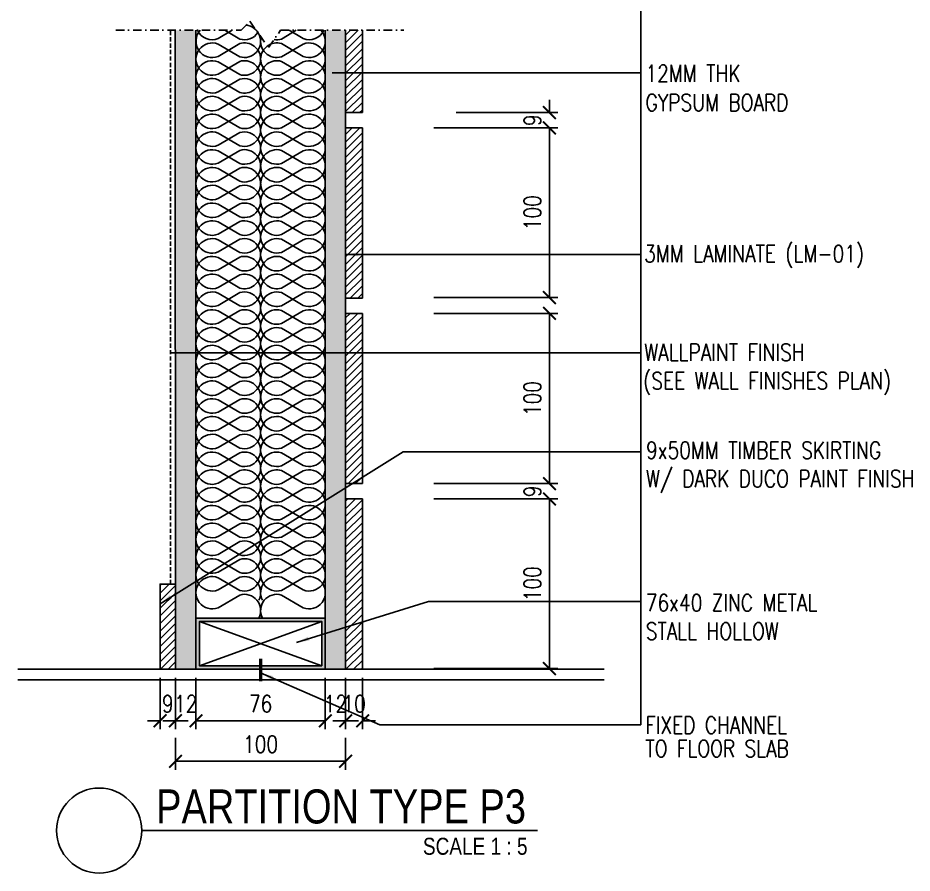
# Model space of a CAD drawing. Header units: millimetres. Extents: x 15742 to 451744, y -68201 to 290383.
# Drawn here: x 17173 to 17699, y 288130 to 288632 of the extents above; entities that cross this region are included whole.
import ezdxf

# ---------------------------------------------------------------- set-up
doc = ezdxf.new("R2010")
doc.units = ezdxf.units.MM
doc.header["$LTSCALE"] = 10
doc.header["$MEASUREMENT"] = 0
doc.header["$PDMODE"] = 2
doc.header["$PDSIZE"] = -3
doc.linetypes.add('DASHDOT', pattern=[1, 0.5, -0.25, 0, -0.25])
doc.linetypes.add('HIDDEN', pattern=[0.375, 0.25, -0.125])
doc.layers.get('0').update_dxf_attribs({"linetype": 'CONTINUOUS'})
doc.layers.get('DEFPOINTS').update_dxf_attribs({"linetype": 'CONTINUOUS'})
for name, color, linetype in [('01APP', 1, 'CONTINUOUS'), ('03ABB', 3, 'CONTINUOUS'), ('03AFP', 3, 'CONTINUOUS'), ('03IPP-parttext', 7, 'CONTINUOUS')]:
    doc.layers.add(name, color=color, linetype=linetype)
doc.styles.add('DIM', font='ROMANS.shx', dxfattribs={"width": 0.8})
doc.styles.add('JDL', font='ARIALUNI.TTF', dxfattribs={"width": 0.8})
doc.dimstyles.new('D-5', dxfattribs={"dimscale": 5, "dimtxt": 2, "dimasz": 1.5, "dimexe": 1, "dimexo": 1, "dimgap": 1, "dimtad": 1, "dimdec": 0, "dimzin": 0, "dimdsep": 46, "dimtxsty": 'DIM', "dimblk": 'ARCHTICK', "dimcen": 0, "dimclrd": 8, "dimclre": 8, "dimclrt": 3, "dimadec": 0, "dimazin": 0, "dimtfac": 0.5, "dimtdec": 0, "dimtix": 1, "dimtofl": 0, "dimtmove": 2, "dimatfit": 3, "dimfxl": 0, "dimtolj": 1, "dimtzin": 0, "dimarcsym": 0})

# ---------------------------------------------------------------- blocks, each defined once
blk = doc.blocks.new('_ARCHTICK')
at = {"color": 0, "linetype": 'ByBlock', "const_width": 0.15}
blk.add_lwpolyline([(-0.5, -0.5), (0.5, 0.5)], dxfattribs=at)
blk = doc.blocks.new('*D10')
at = {"color": 8, "lineweight": -2}
for p, q in [((17417.53, 288458.49), (17490.55, 288458.49)), ((17485.55, 288358.49), (17485.55, 288458.49)), ((17417.53, 288358.49), (17490.55, 288358.49))]:
    blk.add_line(p, q, dxfattribs=at)
at = {"layer": 'DEFPOINTS', "color": 0}
for p in [(17412.53, 288458.49), (17485.55, 288458.49), (17412.53, 288358.49)]:
    blk.add_point(p, dxfattribs=at)
at = {"color": 8, "lineweight": -2, "xscale": 7.5, "yscale": 7.5, "zscale": 7.5}
for p, rotation in [((17485.55, 288458.49), 90), ((17485.55, 288358.49), 270)]:
    blk.add_blockref('_ARCHTICK', p, dxfattribs=dict(at, rotation=rotation))
at = {"color": 3, "insert": (17475.55, 288408.49), "char_height": 10, "attachment_point": 5, "rotation": 90, "style": 'DIM'}
blk.add_mtext('\\A1;100', dxfattribs=at)
blk = doc.blocks.new('*D11')
at = {"color": 8, "lineweight": -2}
for p, q in [((17417.53, 288349.49), (17490.55, 288349.49)), ((17485.55, 288249.82), (17485.55, 288349.49)), ((17417.53, 288249.82), (17490.55, 288249.82))]:
    blk.add_line(p, q, dxfattribs=at)
at = {"layer": 'DEFPOINTS', "color": 0}
for p in [(17412.53, 288349.49), (17485.55, 288349.49), (17412.53, 288249.82)]:
    blk.add_point(p, dxfattribs=at)
at = {"color": 8, "lineweight": -2, "xscale": 7.5, "yscale": 7.5, "zscale": 7.5}
for p, rotation in [((17485.55, 288349.49), 90), ((17485.55, 288249.82), 270)]:
    blk.add_blockref('_ARCHTICK', p, dxfattribs=dict(at, rotation=rotation))
at = {"color": 3, "insert": (17475.55, 288299.66), "char_height": 10, "attachment_point": 5, "rotation": 90, "style": 'DIM'}
blk.add_mtext('\\A1;100', dxfattribs=at)
blk = doc.blocks.new('*D12')
at = {"color": 8, "lineweight": -2}
for p, q in [((17485.55, 288358.49), (17485.55, 288365.99)), ((17430.64, 288358.49), (17490.55, 288358.49)), ((17430.64, 288349.49), (17490.55, 288349.49)), ((17485.55, 288349.49), (17485.55, 288341.99))]:
    blk.add_line(p, q, dxfattribs=at)
at = {"layer": 'DEFPOINTS', "color": 0}
for p in [(17425.64, 288358.49), (17485.55, 288358.49), (17425.64, 288349.49)]:
    blk.add_point(p, dxfattribs=at)
at = {"color": 8, "lineweight": -2, "xscale": 7.5, "yscale": 7.5, "zscale": 7.5}
for p, rotation in [((17485.55, 288358.49), 270), ((17485.55, 288349.49), 90)]:
    blk.add_blockref('_ARCHTICK', p, dxfattribs=dict(at, rotation=rotation))
at = {"color": 3, "insert": (17475.55, 288353.99), "char_height": 10, "attachment_point": 5, "rotation": 90, "style": 'DIM'}
blk.add_mtext('\\A1;9', dxfattribs=at)
blk = doc.blocks.new('*D13')
at = {"color": 8, "lineweight": -2}
for p, q in [((17417.53, 288567.49), (17490.55, 288567.49)), ((17485.55, 288467.82), (17485.55, 288567.49)), ((17417.53, 288467.82), (17490.55, 288467.82))]:
    blk.add_line(p, q, dxfattribs=at)
at = {"layer": 'DEFPOINTS', "color": 0}
for p in [(17412.53, 288567.49), (17485.55, 288567.49), (17412.53, 288467.82)]:
    blk.add_point(p, dxfattribs=at)
at = {"color": 8, "lineweight": -2, "xscale": 7.5, "yscale": 7.5, "zscale": 7.5}
for p, rotation in [((17485.55, 288567.49), 90), ((17485.55, 288467.82), 270)]:
    blk.add_blockref('_ARCHTICK', p, dxfattribs=dict(at, rotation=rotation))
at = {"color": 3, "insert": (17475.55, 288517.66), "char_height": 10, "attachment_point": 5, "rotation": 90, "style": 'DIM'}
blk.add_mtext('\\A1;100', dxfattribs=at)
blk = doc.blocks.new('*D14')
at = {"color": 8, "lineweight": -2}
for p, q in [((17485.55, 288576.49), (17485.55, 288583.99)), ((17430.64, 288576.49), (17490.55, 288576.49)), ((17430.64, 288567.49), (17490.55, 288567.49)), ((17485.55, 288567.49), (17485.55, 288559.99))]:
    blk.add_line(p, q, dxfattribs=at)
at = {"layer": 'DEFPOINTS', "color": 0}
for p in [(17425.64, 288576.49), (17485.55, 288576.49), (17425.64, 288567.49)]:
    blk.add_point(p, dxfattribs=at)
at = {"color": 8, "lineweight": -2, "xscale": 7.5, "yscale": 7.5, "zscale": 7.5}
for p, rotation in [((17485.55, 288576.49), 270), ((17485.55, 288567.49), 90)]:
    blk.add_blockref('_ARCHTICK', p, dxfattribs=dict(at, rotation=rotation))
at = {"color": 3, "insert": (17475.55, 288571.99), "char_height": 10, "attachment_point": 5, "rotation": 90, "style": 'DIM'}
blk.add_mtext('\\A1;9', dxfattribs=at)
blk = doc.blocks.new('*D30')
at = {"color": 8, "lineweight": -2}
for p, q in [((17256.75, 288244.49), (17256.75, 288214.16)), ((17265.75, 288244.49), (17265.75, 288214.16)), ((17256.75, 288219.16), (17249.25, 288219.16)), ((17265.75, 288219.16), (17273.25, 288219.16))]:
    blk.add_line(p, q, dxfattribs=at)
at = {"layer": 'DEFPOINTS', "color": 0}
for p in [(17256.75, 288249.49), (17265.75, 288249.49), (17265.75, 288219.16)]:
    blk.add_point(p, dxfattribs=at)
at = {"color": 8, "lineweight": -2, "xscale": 7.5, "yscale": 7.5, "zscale": 7.5}
blk.add_blockref('_ARCHTICK', (17256.75, 288219.16), dxfattribs=at)
at = {"color": 8, "lineweight": -2, "xscale": 7.5, "yscale": 7.5, "zscale": 7.5, "rotation": 180}
blk.add_blockref('_ARCHTICK', (17265.75, 288219.16), dxfattribs=at)
at = {"color": 3, "insert": (17261.25, 288229.16), "char_height": 10, "attachment_point": 5, "style": 'DIM'}
blk.add_mtext('\\A1;9', dxfattribs=at)
blk = doc.blocks.new('*D31')
at = {"color": 8, "lineweight": -2}
for p, q in [((17265.75, 288244.49), (17265.75, 288214.16)), ((17277.81, 288244.49), (17277.81, 288214.16)), ((17265.75, 288219.16), (17258.25, 288219.16)), ((17277.81, 288219.16), (17285.31, 288219.16))]:
    blk.add_line(p, q, dxfattribs=at)
at = {"layer": 'DEFPOINTS', "color": 0}
for p in [(17265.75, 288249.49), (17277.81, 288249.49), (17277.81, 288219.16)]:
    blk.add_point(p, dxfattribs=at)
at = {"color": 8, "lineweight": -2, "xscale": 7.5, "yscale": 7.5, "zscale": 7.5}
blk.add_blockref('_ARCHTICK', (17265.75, 288219.16), dxfattribs=at)
at = {"color": 8, "lineweight": -2, "xscale": 7.5, "yscale": 7.5, "zscale": 7.5, "rotation": 180}
blk.add_blockref('_ARCHTICK', (17277.81, 288219.16), dxfattribs=at)
at = {"color": 3, "insert": (17271.78, 288229.16), "char_height": 10, "attachment_point": 5, "style": 'DIM'}
blk.add_mtext('\\A1;12', dxfattribs=at)
blk = doc.blocks.new('*D32')
at = {"color": 8, "lineweight": -2}
for p, q in [((17277.81, 288244.49), (17277.81, 288214.16)), ((17353.81, 288244.49), (17353.81, 288214.16)), ((17277.81, 288219.16), (17353.81, 288219.16))]:
    blk.add_line(p, q, dxfattribs=at)
at = {"layer": 'DEFPOINTS', "color": 0}
for p in [(17277.81, 288249.49), (17353.81, 288249.49), (17353.81, 288219.16)]:
    blk.add_point(p, dxfattribs=at)
at = {"color": 8, "lineweight": -2, "xscale": 7.5, "yscale": 7.5, "zscale": 7.5, "rotation": 180}
blk.add_blockref('_ARCHTICK', (17277.81, 288219.16), dxfattribs=at)
at = {"color": 8, "lineweight": -2, "xscale": 7.5, "yscale": 7.5, "zscale": 7.5}
blk.add_blockref('_ARCHTICK', (17353.81, 288219.16), dxfattribs=at)
at = {"color": 3, "insert": (17315.81, 288229.16), "char_height": 10, "attachment_point": 5, "style": 'DIM'}
blk.add_mtext('\\A1;76', dxfattribs=at)
blk = doc.blocks.new('*D33')
at = {"color": 8, "lineweight": -2}
for p, q in [((17353.81, 288244.49), (17353.81, 288214.16)), ((17365.74, 288244.49), (17365.74, 288214.16)), ((17353.81, 288219.16), (17346.31, 288219.16)), ((17365.74, 288219.16), (17373.24, 288219.16))]:
    blk.add_line(p, q, dxfattribs=at)
at = {"layer": 'DEFPOINTS', "color": 0}
for p in [(17353.81, 288249.49), (17365.74, 288249.49), (17365.74, 288219.16)]:
    blk.add_point(p, dxfattribs=at)
at = {"color": 8, "lineweight": -2, "xscale": 7.5, "yscale": 7.5, "zscale": 7.5}
blk.add_blockref('_ARCHTICK', (17353.81, 288219.16), dxfattribs=at)
at = {"color": 8, "lineweight": -2, "xscale": 7.5, "yscale": 7.5, "zscale": 7.5, "rotation": 180}
blk.add_blockref('_ARCHTICK', (17365.74, 288219.16), dxfattribs=at)
at = {"color": 3, "insert": (17359.78, 288229.16), "char_height": 10, "attachment_point": 5, "style": 'DIM'}
blk.add_mtext('\\A1;12', dxfattribs=at)
blk = doc.blocks.new('*D34')
at = {"color": 8, "lineweight": -2}
for p, q in [((17365.74, 288244.49), (17365.74, 288214.16)), ((17375.74, 288244.49), (17375.74, 288214.16)), ((17365.74, 288219.16), (17358.24, 288219.16)), ((17375.74, 288219.16), (17383.24, 288219.16))]:
    blk.add_line(p, q, dxfattribs=at)
at = {"layer": 'DEFPOINTS', "color": 0}
for p in [(17365.74, 288249.49), (17375.74, 288249.49), (17375.74, 288219.16)]:
    blk.add_point(p, dxfattribs=at)
at = {"color": 8, "lineweight": -2, "xscale": 7.5, "yscale": 7.5, "zscale": 7.5}
blk.add_blockref('_ARCHTICK', (17365.74, 288219.16), dxfattribs=at)
at = {"color": 8, "lineweight": -2, "xscale": 7.5, "yscale": 7.5, "zscale": 7.5, "rotation": 180}
blk.add_blockref('_ARCHTICK', (17375.74, 288219.16), dxfattribs=at)
at = {"color": 3, "insert": (17370.74, 288229.16), "char_height": 10, "attachment_point": 5, "style": 'DIM'}
blk.add_mtext('\\A1;10', dxfattribs=at)
blk = doc.blocks.new('*D35')
at = {"color": 8, "lineweight": -2}
for p, q in [((17265.75, 288209.16), (17265.75, 288190.38)), ((17365.74, 288209.16), (17365.74, 288190.38)), ((17365.74, 288195.38), (17265.75, 288195.38))]:
    blk.add_line(p, q, dxfattribs=at)
at = {"layer": 'DEFPOINTS', "color": 0}
for p in [(17265.75, 288214.16), (17365.74, 288214.16), (17265.75, 288195.38)]:
    blk.add_point(p, dxfattribs=at)
at = {"color": 8, "lineweight": -2, "xscale": 7.5, "yscale": 7.5, "zscale": 7.5, "rotation": 180}
blk.add_blockref('_ARCHTICK', (17265.75, 288195.38), dxfattribs=at)
at = {"color": 8, "lineweight": -2, "xscale": 7.5, "yscale": 7.5, "zscale": 7.5}
blk.add_blockref('_ARCHTICK', (17365.74, 288195.38), dxfattribs=at)
at = {"color": 3, "insert": (17315.74, 288205.38), "char_height": 10, "attachment_point": 5, "style": 'DIM'}
blk.add_mtext('\\A1;100', dxfattribs=at)

msp = doc.modelspace()

# ---------------------------------------------------------------- hatches: boundary and pattern name
h = msp.add_hatch()
h.set_pattern_fill('DOTS', color=256, scale=3.2, angle=45, style=0)
h.set_pattern_definition([(45, (-3828.4887, 2296.231), (-1.79605122, 5.38815367), [0, -5.08])])
h.paths.add_polyline_path([(17265.5187, 288644.0928), (17277.7808, 288644.0928), (17277.7808, 289073.2378), (17265.5187, 289073.2378)])
h.paths.add_polyline_path([(17277.7808, 288624.7976), (17265.5187, 288624.7976), (17265.5187, 288249.4894), (17277.7808, 288249.4894)])
h = msp.add_hatch()
h.set_pattern_fill('DOTS', color=256, scale=3.2, angle=45, style=0)
h.set_pattern_definition([(45, (-3792.4887, 2296.231), (-1.79605122, 5.38815367), [0, -5.08])])
h.paths.add_polyline_path([(17353.5407, 288644.0928), (17365.8029, 288644.0928), (17365.8029, 289074.2513), (17353.5407, 289074.2513)])
h.paths.add_polyline_path([(17365.8029, 288624.7976), (17353.5407, 288624.7976), (17353.5407, 288249.4894), (17365.8029, 288249.4894)])
h = msp.add_hatch()
h.set_pattern_fill('ANSI31', color=253, style=0)
h.set_pattern_definition([(45, (-7222.1877, 1747.7165), (-2.24506403, 2.24506403), [])])
h.paths.add_polyline_path([(17375.4072, 288349.4894), (17365.7427, 288349.4894), (17365.7419, 288249.4894), (17375.4072, 288249.4894)])
h.paths.add_polyline_path([(17375.4072, 288458.4894), (17365.7435, 288458.4894), (17365.7427, 288358.4894), (17375.4072, 288358.4894)])
h.paths.add_polyline_path([(17365.7445, 288576.4894), (17375.4072, 288576.4894), (17375.4072, 288624.7976), (17365.7449, 288624.7976)])
h.paths.add_polyline_path([(17375.4072, 288567.4894), (17365.7444, 288567.4894), (17365.7436, 288467.4894), (17375.4072, 288467.4894)])
h.paths.add_polyline_path([(17375.4072, 288740.2517), (17365.8137, 288740.2517), (17365.8137, 288749.2517), (17375.4072, 288749.2517), (17375.4072, 288849.2517), (17365.8137, 288849.2517), (17365.8137, 288858.2517), (17375.4072, 288858.2517), (17375.4072, 288958.2517), (17365.8137, 288958.2517), (17365.8137, 288967.2517), (17375.4072, 288967.2517), (17375.4072, 289073.2658), (17365.7485, 289073.2658), (17365.745, 288644.0928), (17375.4072, 288644.0928)])
h = msp.add_hatch()
h.set_pattern_fill('ANSI31', color=253, style=0)
h.set_pattern_definition([(45, (-7331.1816, 1747.7165), (-2.24506403, 2.24506403), [])])
h.paths.add_polyline_path([(17256.7546, 288299.4894), (17265.748, 288299.4894), (17265.748, 288249.4894), (17256.748, 288249.4894)])
h = msp.add_hatch(color=1)
h.paths.add_polyline_path([(17351.8137, 288251.4894), (17279.8137, 288251.4894), (17279.8137, 288277.4894), (17351.8137, 288277.4894)], flags=16)
h.paths.add_polyline_path([(17353.8137, 288249.4894), (17277.8137, 288249.4894), (17277.8137, 288279.4894), (17353.8137, 288279.4894)])

# ---------------------------------------------------------------- linework, layer by layer
at = {"color": 253}
msp.add_line((17539.1908, 288216.7524), (17539.1908, 289013.6703), dxfattribs=at)
at = {"linetype": 'HIDDEN'}
msp.add_line((17262.8172, 288299.4911), (17262.7713, 288624.7976), dxfattribs=at)
at = {"layer": '01APP', "color": 1}
for points in [[(17307.1824, 288627.786, -1.10729939), (17303.5621, 288609.2364), (17290.8345, 288616.703, 1.4743888), (17290.8345, 288599.0522), (17303.5621, 288606.5188, -0.50516197), (17315.8179, 288597.3739)], [(17280.3678, 288624.7976, 0.80006406), (17290.8345, 288609.501), (17303.5621, 288616.9675, -0.50516197), (17315.8179, 288607.8227)], [(17278.6954, 288624.7976, 0.39871148), (17290.8345, 288619.9498), (17299.0981, 288624.7976)], [(17314.1984, 288623.4698, -0.32936), (17303.5621, 288619.6852), (17294.8474, 288624.7976)], [(17351.2684, 288624.7976, -0.80006406), (17340.8017, 288609.501), (17328.0741, 288616.9675, 0.50516197), (17315.8183, 288607.8227)], [(17323.7319, 288619.4095, 0.11605447), (17328.0741, 288619.6852), (17336.7887, 288624.7976)], [(17352.9408, 288624.7976, -0.39871148), (17340.8017, 288619.9498), (17332.5381, 288624.7976)], [(17316.1368, 288620.7661, 0.58761297), (17328.0741, 288609.2364), (17340.8017, 288616.703, -1.4743888), (17340.8017, 288599.0522), (17328.0741, 288606.5188, 0.50516197), (17315.8183, 288597.3739)], [(17314.6975, 288540.709, 0.66808698), (17303.5621, 288554.2748), (17290.8345, 288546.8083, -1.4743888), (17290.8345, 288564.459), (17303.5621, 288556.9925, 1.34830256), (17303.5621, 288575.1724), (17290.8345, 288567.7059, -1.4743888), (17290.8345, 288585.3566), (17303.5621, 288577.8901, 1.34830256), (17303.5621, 288596.07), (17290.8345, 288588.6034, -1.4743888), (17290.8345, 288606.2542), (17303.5621, 288598.7876, 0.50516197), (17315.8179, 288607.9325)], [(17316.9387, 288540.709, -0.66808698), (17328.0741, 288554.2748), (17340.8017, 288546.8083, 1.4743888), (17340.8017, 288564.459), (17328.0741, 288556.9925, -1.34830256), (17328.0741, 288575.1724), (17340.8017, 288567.7059, 1.4743888), (17340.8017, 288585.3566), (17328.0741, 288577.8901, -1.34830256), (17328.0741, 288596.07), (17340.8017, 288588.6034, 1.4743888), (17340.8017, 288606.2542), (17328.0741, 288598.7876, -0.50516197), (17315.8183, 288607.9325)], [(17314.6975, 288530.2602, 0.66808698), (17303.5621, 288543.8261), (17290.8345, 288536.3595, -1.4743888), (17290.8345, 288554.0102), (17303.5621, 288546.5437, 1.34830256), (17303.5621, 288564.7236), (17290.8345, 288557.2571, -1.4743888), (17290.8345, 288574.9078), (17303.5621, 288567.4413, 1.34830256), (17303.5621, 288585.6212), (17290.8345, 288578.1547, -1.4743888), (17290.8345, 288595.8054), (17303.5621, 288588.3389, 0.50516197), (17315.8179, 288597.4837)], [(17316.9387, 288530.2602, -0.66808698), (17328.0741, 288543.8261), (17340.8017, 288536.3595, 1.4743888), (17340.8017, 288554.0102), (17328.0741, 288546.5437, -1.34830256), (17328.0741, 288564.7236), (17340.8017, 288557.2571, 1.4743888), (17340.8017, 288574.9078), (17328.0741, 288567.4413, -1.34830256), (17328.0741, 288585.6212), (17340.8017, 288578.1547, 1.4743888), (17340.8017, 288595.8054), (17328.0741, 288588.3389, -0.50516197), (17315.8183, 288597.4837)], [(17314.6975, 288549.6608, -0.66808698), (17303.5621, 288536.0949), (17290.8345, 288543.5615, 1.4743888), (17290.8345, 288525.9107), (17303.5621, 288533.3773, -1.34830256), (17303.5621, 288515.1974), (17290.8345, 288522.6639, 1.4743888), (17290.8345, 288505.0132), (17303.5621, 288512.4797, -1.34830256), (17303.5621, 288494.2998), (17290.8345, 288501.7663, 1.4743888), (17290.8345, 288484.1156), (17303.5621, 288491.5821, -0.50516197), (17315.8179, 288482.4372)], [(17316.9387, 288549.6608, 0.66808698), (17328.0741, 288536.0949), (17340.8017, 288543.5615, -1.4743888), (17340.8017, 288525.9107), (17328.0741, 288533.3773, 1.34830256), (17328.0741, 288515.1974), (17340.8017, 288522.6639, -1.4743888), (17340.8017, 288505.0132), (17328.0741, 288512.4797, 1.34830256), (17328.0741, 288494.2998), (17340.8017, 288501.7663, -1.4743888), (17340.8017, 288484.1156), (17328.0741, 288491.5821, 0.50516197), (17315.8183, 288482.4372)], [(17314.6975, 288539.212, -0.66808698), (17303.5621, 288525.6461), (17290.8345, 288533.1127, 1.4743888), (17290.8345, 288515.462), (17303.5621, 288522.9285, -1.34830256), (17303.5621, 288504.7486), (17290.8345, 288512.2151, 1.4743888), (17290.8345, 288494.5644), (17303.5621, 288502.0309, -1.34830256), (17303.5621, 288483.851), (17290.8345, 288491.3175, 1.4743888), (17290.8345, 288473.6668), (17303.5621, 288481.1333, -0.50516197), (17315.8179, 288471.9885)], [(17316.9387, 288539.212, 0.66808698), (17328.0741, 288525.6461), (17340.8017, 288533.1127, -1.4743888), (17340.8017, 288515.462), (17328.0741, 288522.9285, 1.34830256), (17328.0741, 288504.7486), (17340.8017, 288512.2151, -1.4743888), (17340.8017, 288494.5644), (17328.0741, 288502.0309, 1.34830256), (17328.0741, 288483.851), (17340.8017, 288491.3175, -1.4743888), (17340.8017, 288473.6668), (17328.0741, 288481.1333, 0.50516197), (17315.8183, 288471.9885)], [(17314.6975, 288415.3236, 0.66808698), (17303.5621, 288428.8894), (17290.8345, 288421.4229, -1.4743888), (17290.8345, 288439.0736), (17303.5621, 288431.6071, 1.34830256), (17303.5621, 288449.787), (17290.8345, 288442.3205, -1.4743888), (17290.8345, 288459.9712), (17303.5621, 288452.5046, 1.34830256), (17303.5621, 288470.6846), (17290.8345, 288463.218, -1.4743888), (17290.8345, 288480.8688), (17303.5621, 288473.4022, 0.50516197), (17315.8179, 288482.5471)], [(17316.9387, 288415.3236, -0.66808698), (17328.0741, 288428.8894), (17340.8017, 288421.4229, 1.4743888), (17340.8017, 288439.0736), (17328.0741, 288431.6071, -1.34830256), (17328.0741, 288449.787), (17340.8017, 288442.3205, 1.4743888), (17340.8017, 288459.9712), (17328.0741, 288452.5046, -1.34830256), (17328.0741, 288470.6846), (17340.8017, 288463.218, 1.4743888), (17340.8017, 288480.8688), (17328.0741, 288473.4022, -0.50516197), (17315.8183, 288482.5471)], [(17314.6975, 288404.8748, 0.66808698), (17303.5621, 288418.4406), (17290.8345, 288410.9741, -1.4743888), (17290.8345, 288428.6248), (17303.5621, 288421.1583, 1.34830256), (17303.5621, 288439.3382), (17290.8345, 288431.8717, -1.4743888), (17290.8345, 288449.5224), (17303.5621, 288442.0559, 1.34830256), (17303.5621, 288460.2358), (17290.8345, 288452.7692, -1.4743888), (17290.8345, 288470.42), (17303.5621, 288462.9534, 0.50516197), (17315.8179, 288472.0983)], [(17316.9387, 288404.8748, -0.66808698), (17328.0741, 288418.4406), (17340.8017, 288410.9741, 1.4743888), (17340.8017, 288428.6248), (17328.0741, 288421.1583, -1.34830256), (17328.0741, 288439.3382), (17340.8017, 288431.8717, 1.4743888), (17340.8017, 288449.5224), (17328.0741, 288442.0559, -1.34830256), (17328.0741, 288460.2358), (17340.8017, 288452.7692, 1.4743888), (17340.8017, 288470.42), (17328.0741, 288462.9534, -0.50516197), (17315.8183, 288472.0983)], [(17314.6975, 288424.2753, -0.66808698), (17303.5621, 288410.7095), (17290.8345, 288418.176, 1.4743888), (17290.8345, 288400.5253), (17303.5621, 288407.9919, -1.34830256), (17303.5621, 288389.8119), (17290.8345, 288397.2785, 1.4743888), (17290.8345, 288379.6278), (17303.5621, 288387.0943, -1.34830256), (17303.5621, 288368.9144), (17290.8345, 288376.3809, 1.4743888), (17290.8345, 288358.7302), (17303.5621, 288366.1967, -0.50516197), (17315.8179, 288357.0518)], [(17316.9387, 288424.2753, 0.66808698), (17328.0741, 288410.7095), (17340.8017, 288418.176, -1.4743888), (17340.8017, 288400.5253), (17328.0741, 288407.9919, 1.34830256), (17328.0741, 288389.8119), (17340.8017, 288397.2785, -1.4743888), (17340.8017, 288379.6278), (17328.0741, 288387.0943, 1.34830256), (17328.0741, 288368.9144), (17340.8017, 288376.3809, -1.4743888), (17340.8017, 288358.7302), (17328.0741, 288366.1967, 0.50516197), (17315.8183, 288357.0518)], [(17314.6975, 288413.8266, -0.66808698), (17303.5621, 288400.2607), (17290.8345, 288407.7273, 1.4743888), (17290.8345, 288390.0765), (17303.5621, 288397.5431, -1.34830256), (17303.5621, 288379.3632), (17290.8345, 288386.8297, 1.4743888), (17290.8345, 288369.179), (17303.5621, 288376.6455, -1.34830256), (17303.5621, 288358.4656), (17290.8345, 288365.9321, 1.4743888), (17290.8345, 288348.2814), (17303.5621, 288355.7479, -0.50516197), (17315.8179, 288346.603)], [(17316.9387, 288413.8266, 0.66808698), (17328.0741, 288400.2607), (17340.8017, 288407.7273, -1.4743888), (17340.8017, 288390.0765), (17328.0741, 288397.5431, 1.34830256), (17328.0741, 288379.3632), (17340.8017, 288386.8297, -1.4743888), (17340.8017, 288369.179), (17328.0741, 288376.6455, 1.34830256), (17328.0741, 288358.4656), (17340.8017, 288365.9321, -1.4743888), (17340.8017, 288348.2814), (17328.0741, 288355.7479, 0.50516197), (17315.8183, 288346.603)], [(17314.6975, 288289.9382, 0.66808698), (17303.5621, 288303.504), (17290.8345, 288296.0375, -1.4743888), (17290.8345, 288313.6882), (17303.5621, 288306.2217, 1.34830256), (17303.5621, 288324.4016), (17290.8345, 288316.935, -1.4743888), (17290.8345, 288334.5858), (17303.5621, 288327.1192, 1.34830256), (17303.5621, 288345.2991), (17290.8345, 288337.8326, -1.4743888), (17290.8345, 288355.4833), (17303.5621, 288348.0168, 0.50516197), (17315.8179, 288357.1617)], [(17316.9387, 288289.9382, -0.66808698), (17328.0741, 288303.504), (17340.8017, 288296.0375, 1.4743888), (17340.8017, 288313.6882), (17328.0741, 288306.2217, -1.34830256), (17328.0741, 288324.4016), (17340.8017, 288316.935, 1.4743888), (17340.8017, 288334.5858), (17328.0741, 288327.1192, -1.34830256), (17328.0741, 288345.2991), (17340.8017, 288337.8326, 1.4743888), (17340.8017, 288355.4833), (17328.0741, 288348.0168, -0.50516197), (17315.8183, 288357.1617)], [(17314.6975, 288279.4894, 0.66808698), (17303.5621, 288293.0552), (17290.8345, 288285.5887, -1.4743888), (17290.8345, 288303.2394), (17303.5621, 288295.7729, 1.34830256), (17303.5621, 288313.9528), (17290.8345, 288306.4863, -1.4743888), (17290.8345, 288324.137), (17303.5621, 288316.6704, 1.34830256), (17303.5621, 288334.8504), (17290.8345, 288327.3838, -1.4743888), (17290.8345, 288345.0346), (17303.5621, 288337.568, 0.50516197), (17315.8179, 288346.7129)], [(17316.9387, 288279.4894, -0.66808698), (17328.0741, 288293.0552), (17340.8017, 288285.5887, 1.4743888), (17340.8017, 288303.2394), (17328.0741, 288295.7729, -1.34830256), (17328.0741, 288313.9528), (17340.8017, 288306.4863, 1.4743888), (17340.8017, 288324.137), (17328.0741, 288316.6704, -1.34830256), (17328.0741, 288334.8504), (17340.8017, 288327.3838, 1.4743888), (17340.8017, 288345.0346), (17328.0741, 288337.568, -0.50516197), (17315.8183, 288346.7129)]]:
    msp.add_lwpolyline(points, format="xyb", dxfattribs=at)
at = {"layer": '03ABB', "color": 5, "linetype": 'DASHDOT'}
msp.add_lwpolyline([(17230.7369, 288624.7976), (17304.4668, 288624.7976), (17309.3745, 288630.1982), (17320.4814, 288614.7061), (17327.4556, 288624.7976), (17399.875, 288624.7976)], dxfattribs=at)
at = {"layer": '03AFP'}
for p, q in [((17265.7656, 288249.4894), (17265.6332, 288624.7976)), ((17277.8137, 288624.7976), (17277.8137, 288249.4894)), ((17353.8137, 288624.7976), (17353.8137, 288249.4894)), ((17365.7419, 288249.4894), (17365.6676, 288624.7976)), ((17375.6771, 288576.4894), (17375.6771, 288624.7984)), ((17375.6771, 288576.4894), (17365.6771, 288576.4894)), ((17375.6789, 288567.4894), (17365.6789, 288567.4894)), ((17375.6987, 288467.4894), (17375.6789, 288567.4894)), ((17375.6987, 288467.4894), (17365.6987, 288467.4894)), ((17375.7005, 288458.4894), (17365.7005, 288458.4894)), ((17375.7203, 288358.4894), (17375.7005, 288458.4894)), ((17375.7203, 288358.4894), (17365.7203, 288358.4894)), ((17375.7221, 288349.4894), (17365.7221, 288349.4894)), ((17375.7419, 288249.4894), (17375.7221, 288349.4894)), ((17245.9431, 288154.6746), (17478.5966, 288154.6746))]:
    msp.add_line(p, q, dxfattribs=at)
at = {"layer": '03AFP', "color": 1}
for p, q in [((17351.8137, 288251.4894), (17279.8137, 288277.4894)), ((17279.8137, 288251.4894), (17351.8137, 288277.4894))]:
    msp.add_line(p, q, dxfattribs=at)
at = {"layer": '03AFP', "color": 5}
for p, q in [((17173.1673, 288249.4894), (17517.6314, 288249.4894)), ((17173.1673, 288243.3149), (17517.6314, 288243.3149))]:
    msp.add_line(p, q, dxfattribs=at)
at = {"layer": '03AFP'}
msp.add_lwpolyline([(17265.748, 288249.4894), (17256.748, 288249.4894), (17256.748, 288299.4894), (17265.748, 288299.4894)], close=True, dxfattribs=at)
at = {"layer": '03AFP', "color": 1, "const_width": 2}
msp.add_lwpolyline([(17315.8137, 288255.6716), (17315.8137, 288242.4095)], dxfattribs=at)
at = {"layer": '03AFP'}
msp.add_circle((17220.9431, 288154.6746), 25, dxfattribs=at)
at = {"layer": '03IPP-parttext'}
for points in [[(17353.8137, 288249.4894), (17277.8137, 288249.4894), (17277.8137, 288279.4894), (17353.8137, 288279.4894)], [(17351.8137, 288251.4894), (17279.8137, 288251.4894), (17279.8137, 288277.4894), (17351.8137, 288277.4894)]]:
    msp.add_lwpolyline(points, close=True, dxfattribs=at)

# ---------------------------------------------------------------- texts
at = {"layer": '03AFP', "width": 0.8}
for s, height, style, p in [('12MM THK', 10, 'DIM', (17541.9901, 288594.4592)), ('GYPSUM BOARD', 10, 'DIM', (17541.9901, 288577.3599)), ('3MM LAMINATE (LM-01)', 10, 'DIM', (17541.201, 288488.549)), ('WALLPAINT FINISH', 10, 'DIM', (17541.201, 288430.6322)), ('(SEE WALL FINISHES PLAN)', 10, 'DIM', (17540.6232, 288413.899)), ('FIXED CHANNEL', 10, 'DIM', (17541.8689, 288211.5873)), ('TO FLOOR SLAB', 10, 'DIM', (17541.8689, 288197.8571)), ('PARTITION TYPE P3', 20, 'JDL', (17254.4052, 288158.8413)), ('SCALE 1 : 5', 10, 'JDL', (17411.1677, 288140.4333))]:
    msp.add_text(s, height=height, dxfattribs=dict(at, style=style)).set_placement(p)
at = {"layer": '03AFP', "char_height": 10, "attachment_point": 1, "style": 'DIM'}
for s, insert, width in [('\\A1;9x50MM TIMBER SKIRTING\\PW/ DARK DUCO PAINT FINISH', (17542.2926, 288383.0847), 180.838615), ('76x40 ZINC METAL\\PSTALL HOLLOW', (17542.1186, 288293.4851), 157.714286)]:
    msp.add_mtext(s, dxfattribs=dict(at, insert=insert, width=width))

# ---------------------------------------------------------------- dimensions: what is measured, and where the dimension line sits
at = {"color": 253}
for base, p1, p2, picture, middle in [((17485.5475, 288576.4894), (17425.6431, 288567.4894), (17425.6431, 288576.4894), '*D14', (17475.5475, 288571.9894)), ((17485.5475, 288567.4894), (17412.5259, 288467.8227), (17412.5259, 288567.4894), '*D13', (17475.5475, 288517.6561)), ((17485.5475, 288458.4894), (17412.5259, 288358.4894), (17412.5259, 288458.4894), '*D10', (17475.5475, 288408.4894)), ((17485.5475, 288358.4894), (17425.6431, 288349.4894), (17425.6431, 288358.4894), '*D12', (17475.5475, 288353.9894)), ((17485.5475, 288349.4894), (17412.5259, 288249.8227), (17412.5259, 288349.4894), '*D11', (17475.5475, 288299.6561))]:
    dim = msp.add_linear_dim(base=base, p1=p1, p2=p2, angle=90, dimstyle='D-5', dxfattribs=at)
    dim.commit()
    dim.dimension.update_dxf_attribs({"geometry": picture, "text_midpoint": middle})
for base, p1, p2, picture, middle in [((17265.748, 288219.1618), (17256.748, 288249.4894), (17265.748, 288249.4894), '*D30', (17261.248, 288229.1618)), ((17277.8137, 288219.1618), (17265.748, 288249.4894), (17277.8137, 288249.4894), '*D31', (17271.7808, 288229.1618)), ((17353.8137, 288219.1618), (17277.8137, 288249.4894), (17353.8137, 288249.4894), '*D32', (17315.8137, 288229.1618)), ((17365.7419, 288219.1618), (17353.8137, 288249.4894), (17365.7419, 288249.4918), '*D33', (17359.7778, 288229.1618)), ((17375.7419, 288219.1618), (17365.7419, 288249.4918), (17375.7419, 288249.4937), '*D34', (17370.7419, 288229.1618)), ((17265.748, 288195.3849), (17365.7419, 288214.1618), (17265.748, 288214.1618), '*D35', (17315.7449, 288205.3849))]:
    dim = msp.add_linear_dim(base=base, p1=p1, p2=p2, dimstyle='D-5', override={"dimfxl": 2}, dxfattribs=at)
    dim.commit()
    dim.dimension.update_dxf_attribs({"geometry": picture, "text_midpoint": middle})

# ---------------------------------------------------------------- leaders
for points in [[(17357.8113, 288599.7851), (17539.1908, 288599.7816)], [(17365.6998, 288493.1761), (17539.1908, 288493.1844)], [(17262.7981, 288435.2543), (17539.1908, 288435.2677)], [(17336.9423, 288265.205), (17414.4826, 288289.1723), (17539.1908, 288289.1723)], [(17315.8137, 288247.3055), (17385.8017, 288216.7524), (17539.1908, 288216.7524)]]:
    msp.add_leader(points, dimstyle='D-5', override={"dimgap": 1, "dimtad": 0, "dimfxl": 2})
msp.add_leader([(17256.748, 288287.9228), (17399.5454, 288377.2582), (17539.1908, 288377.2582)], dimstyle='D-5', override={"dimgap": 1, "dimtad": 0, "dimfxl": 2}, dxfattribs=at)

doc.saveas('drawing.dxf')
